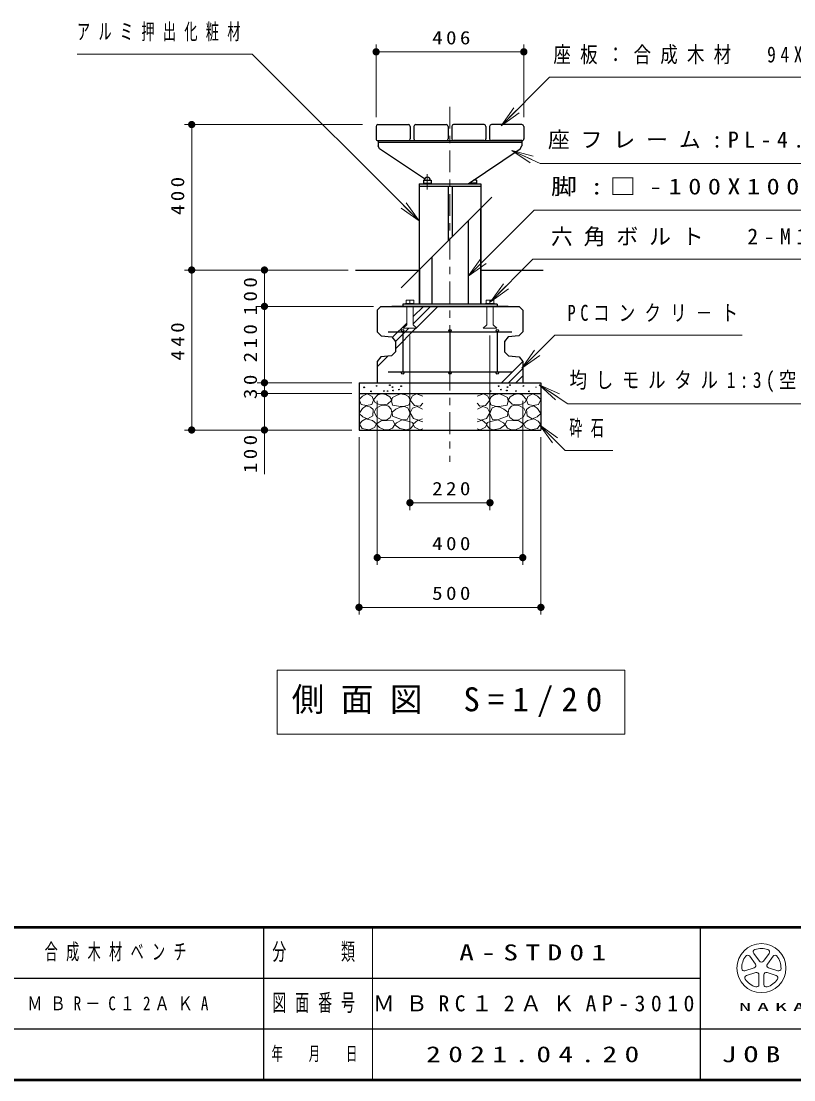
# Model space of a CAD drawing. Units: millimetres on the paper, scale 1:20. Extents: x -365 to 0, y 0 to 257.
# Drawn here: x -163.3 to -57.1, y 0 to 145.6 of the extents above; entities that cross this region are included whole.
import ezdxf

# ---------------------------------------------------------------- set-up
doc = ezdxf.new("R2010")
doc.units = ezdxf.units.MM
doc.linetypes.add('USER2', pattern=[6, 3, -1, 1, -1])
doc.layers.add('LY_1', color=7, linetype='Continuous', lineweight=13)
doc.layers.add('LY_3', color=7, linetype='Continuous', lineweight=13)
doc.styles.add('ＭＳ ゴシック', font='')
doc.styles.get('ＭＳ ゴシック').set_extended_font_data('MS Gothic')

# ---------------------------------------------------------------- blocks, each defined once
blk = doc.blocks.new('filled_dot')
at = {"color": 0, "linetype": 'Continuous', "lineweight": -2, "const_width": 1.25}
blk.add_lwpolyline([(-0.625, 0, 1), (0.625, 0, 1)], format="xyb", close=True, dxfattribs=at)

msp = doc.modelspace()

# ---------------------------------------------------------------- linework, layer by layer
at = {"layer": 'LY_1'}
for p, q in [((-114.525, 132.353), (-114.525, 142.353)), ((-114.525, 141.353), (-94.225, 141.353)), ((-94.225, 132.353), (-94.225, 142.353)), ((-97.344, 131.197), (-95.576, 133.672)), ((-97.344, 131.197), (-95.222, 133.319)), ((-94.869, 132.965), (-97.344, 131.197)), ((-116.375, 131.353), (-140.875, 131.353)), ((-139.875, 111.353), (-139.875, 131.353)), ((-95.87, 127.797), (-93.142, 126.549)), ((-95.87, 127.797), (-92.934, 127.004)), ((-93.35, 126.095), (-95.87, 127.797)), ((-108.625, 118.106), (-111.099, 119.873)), ((-108.625, 118.106), (-110.746, 120.227)), ((-110.392, 120.581), (-108.625, 118.106)), ((-101.875, 110.501), (-100.107, 112.976)), ((-101.875, 110.501), (-99.753, 112.622)), ((-99.4, 112.268), (-101.875, 110.501)), ((-118.375, 111.353), (-140.875, 111.353)), ((-139.875, 89.353), (-139.875, 111.353)), ((-129.875, 106.353), (-129.875, 111.353)), ((-98.803, 106.997), (-97.035, 109.471)), ((-98.803, 106.997), (-96.681, 109.118)), ((-96.328, 108.764), (-98.803, 106.997)), ((-114.875, 106.353), (-130.875, 106.353)), ((-129.875, 95.853), (-129.875, 106.353)), ((-109.425, 103.967), (-107.038, 106.353)), ((-109.425, 104.957), (-108.028, 106.353)), ((-108.99, 103.412), (-106.048, 106.353)), ((-112.308, 102.074), (-110.325, 104.057)), ((-111.875, 100.527), (-109.048, 103.353)), ((-111.875, 101.517), (-110.038, 103.353)), ((-109.875, 102.353), (-109.875, 78.353)), ((-98.875, 102.353), (-98.875, 78.353)), ((-114.375, 98.027), (-112.901, 99.5)), ((-94.51, 97.837), (-92.742, 100.312)), ((-94.51, 97.837), (-92.388, 99.958)), ((-92.035, 99.605), (-94.51, 97.837)), ((-97.315, 95.853), (-94.374, 98.794)), ((-96.325, 95.853), (-94.375, 97.804)), ((-95.335, 95.853), (-94.375, 96.814)), ((-117.875, 95.853), (-130.875, 95.853)), ((-129.875, 94.353), (-129.875, 95.853)), ((-92.118, 95.554), (-89.614, 93.9)), ((-92.118, 95.554), (-89.339, 94.317)), ((-89.89, 93.483), (-92.118, 95.554)), ((-117.875, 94.353), (-130.875, 94.353)), ((-129.875, 83.29), (-129.875, 94.353)), ((-114.375, 93.353), (-114.375, 70.806)), ((-94.375, 93.353), (-94.375, 70.806)), ((-117.875, 89.353), (-140.875, 89.353)), ((-92.056, 90.048), (-89.934, 87.926)), ((-92.056, 90.048), (-89.581, 88.28)), ((-90.288, 87.573), (-92.056, 90.048)), ((-116.875, 88.353), (-116.875, 63.967)), ((-91.875, 88.353), (-91.875, 63.967)), ((-98.875, 79.353), (-109.875, 79.353)), ((-94.375, 71.806), (-114.375, 71.806)), ((-91.875, 64.967), (-116.875, 64.967)), ((-128.131, 56.32), (-128.131, 47.52)), ((-80.331, 56.32), (-128.131, 56.32)), ((-80.331, 47.52), (-80.331, 56.32)), ((-128.131, 47.52), (-80.331, 47.52))]:
    msp.add_line(p, q, dxfattribs=at)
at = {"layer": 'LY_1', "linetype": 'USER2'}
for p, q in [((-104.375, 133.791), (-104.375, 84.978)), ((-107.5, 124.541), (-107.5, 122.425))]:
    msp.add_line(p, q, dxfattribs=at)
at = {"layer": 'LY_1', "lineweight": 25}
for p, q in [((-114.525, 131.103), (-114.525, 129.403)), ((-114.275, 131.353), (-110.075, 131.353)), ((-109.825, 131.103), (-109.825, 129.403)), ((-109.325, 131.103), (-109.325, 129.403)), ((-109.075, 131.353), (-104.875, 131.353)), ((-104.625, 131.103), (-104.625, 129.403)), ((-104.125, 131.103), (-104.125, 129.403)), ((-99.675, 131.353), (-103.875, 131.353)), ((-99.425, 131.103), (-99.425, 129.403)), ((-98.925, 131.103), (-98.925, 129.403)), ((-94.475, 131.353), (-98.675, 131.353)), ((-94.225, 131.103), (-94.225, 129.403)), ((-114.275, 129.153), (-110.075, 129.153)), ((-114.25, 129.153), (-94.375, 129.153)), ((-114.25, 129.153), (-114.25, 128.428)), ((-114.25, 128.928), (-94.5, 128.928)), ((-114.042, 128.038), (-114.25, 128.428)), ((-109.075, 129.153), (-104.875, 129.153)), ((-99.675, 129.153), (-103.875, 129.153)), ((-94.475, 129.153), (-98.675, 129.153)), ((-94.707, 128.038), (-94.5, 128.428)), ((-94.5, 129.153), (-94.5, 128.428)), ((-107.884, 123.884), (-114.042, 128.038)), ((-101.875, 123.203), (-94.707, 128.038)), ((-108.625, 123.203), (-100.125, 123.203)), ((-108.625, 123.203), (-108.625, 106.653)), ((-108.625, 122.903), (-100.125, 122.903)), ((-108.025, 123.703), (-108.025, 123.203)), ((-108.025, 123.703), (-106.975, 123.703)), ((-108.025, 123.303), (-106.975, 123.303)), ((-106.975, 123.703), (-106.975, 123.203)), ((-104.625, 122.903), (-104.625, 115.353)), ((-104.075, 122.903), (-104.075, 115.903)), ((-101.775, 123.271), (-101.775, 123.203)), ((-100.725, 123.303), (-101.726, 123.303)), ((-100.725, 123.703), (-101.133, 123.703)), ((-100.725, 123.703), (-100.725, 123.203)), ((-100.125, 123.203), (-100.125, 106.653)), ((-111.082, 108.896), (-98.621, 121.357)), ((-100.2, 119.778), (-100.2, 106.653)), ((-101.875, 118.103), (-101.875, 106.653)), ((-106.875, 113.103), (-106.875, 106.653)), ((-117.375, 111.353), (-108.625, 111.353)), ((-108.55, 111.428), (-108.55, 106.653)), ((-100.125, 111.353), (-91.559, 111.353)), ((-113.875, 106.353), (-114.375, 105.853)), ((-113.875, 106.353), (-94.875, 106.353)), ((-96.375, 106.353), (-112.375, 106.353)), ((-110.875, 106.653), (-110.875, 106.353)), ((-97.875, 106.653), (-110.875, 106.653)), ((-97.875, 106.653), (-97.875, 106.353)), ((-94.875, 106.353), (-94.375, 105.853)), ((-114.375, 105.853), (-114.375, 102.853)), ((-94.375, 105.853), (-94.375, 102.853)), ((-114.375, 102.853), (-113.819, 102.298)), ((-113.819, 102.298), (-112.372, 102.153)), ((-112.875, 102.853), (-95.875, 102.853)), ((-112.372, 102.153), (-111.875, 101.545)), ((-110.875, 102.853), (-110.875, 97.353)), ((-104.375, 102.853), (-104.375, 97.353)), ((-97.875, 102.853), (-97.875, 97.353)), ((-96.377, 102.153), (-96.875, 101.545)), ((-94.93, 102.298), (-96.377, 102.153)), ((-94.375, 102.853), (-94.93, 102.298)), ((-111.875, 101.545), (-111.875, 100.103)), ((-96.875, 101.545), (-96.875, 100.103)), ((-113.877, 99.403), (-114.375, 98.795)), ((-112.43, 99.548), (-113.877, 99.403)), ((-111.875, 100.103), (-112.43, 99.548)), ((-96.875, 100.103), (-96.319, 99.548)), ((-96.319, 99.548), (-94.872, 99.403)), ((-94.872, 99.403), (-94.375, 98.795)), ((-114.375, 98.795), (-114.375, 95.853)), ((-94.375, 98.795), (-94.375, 95.853)), ((-112.875, 97.353), (-95.875, 97.353)), ((-116.875, 95.853), (-116.875, 89.353)), ((-116.875, 95.853), (-91.875, 95.853)), ((-91.875, 95.853), (-91.875, 89.353)), ((-116.875, 94.353), (-91.875, 94.353)), ((-116.875, 89.353), (-91.875, 89.353))]:
    msp.add_line(p, q, dxfattribs=at)
at = {"layer": 'LY_1', "color": 32}
for p, q in [((-110.475, 106.768), (-110.475, 106.653)), ((-110.475, 106.768), (-109.275, 106.768)), ((-110.4, 107.218), (-110.4, 106.768)), ((-110.4, 107.218), (-109.35, 107.218)), ((-110.325, 106.353), (-110.325, 103.803)), ((-109.875, 107.218), (-109.875, 106.768)), ((-109.425, 106.353), (-109.425, 103.803)), ((-109.35, 107.218), (-109.35, 106.768)), ((-109.275, 106.768), (-109.275, 106.653)), ((-99.475, 106.768), (-99.475, 106.653)), ((-99.475, 106.768), (-98.275, 106.768)), ((-99.4, 107.218), (-99.4, 106.768)), ((-99.4, 107.218), (-98.35, 107.218)), ((-99.325, 106.353), (-99.325, 103.803)), ((-98.875, 107.218), (-98.875, 106.768)), ((-98.425, 106.353), (-98.425, 103.803)), ((-98.35, 107.218), (-98.35, 106.768)), ((-98.275, 106.768), (-98.275, 106.653)), ((-110.325, 103.803), (-110.825, 103.353)), ((-108.925, 103.353), (-109.425, 103.803)), ((-99.325, 103.803), (-99.825, 103.353)), ((-97.925, 103.353), (-98.425, 103.803)), ((-108.925, 103.353), (-110.825, 103.353)), ((-97.925, 103.353), (-99.825, 103.353))]:
    msp.add_line(p, q, dxfattribs=at)
at = {"layer": 'LY_1'}
for points in [[(-108.625, 118.106), (-131.548, 141.029), (-155.638, 141.029)], [(-97.344, 131.197), (-90.678, 137.863), (-51.154, 137.863)], [(-95.87, 127.797), (-91.99, 126.022), (-39.912, 126.022)], [(-101.875, 110.501), (-92.801, 119.574), (-18.499, 119.574)], [(-98.803, 106.997), (-92.963, 112.836), (-33.499, 112.836)], [(-94.51, 97.837), (-89.947, 102.399), (-64.22, 102.399)], [(-92.118, 95.554), (-88.173, 92.948), (-45.935, 92.948)], [(-108.125, 94.018), (-108.98, 94.335), (-109.519, 94.066), (-109.836, 93.464), (-109.249, 92.703), (-108.473, 92.64), (-108.125, 93.036)], [(-100.625, 94.018), (-99.769, 94.335), (-99.231, 94.066), (-98.914, 93.464), (-99.5, 92.703), (-100.276, 92.64), (-100.625, 93.036)], [(-108.14, 92.212), (-108.901, 92.608), (-109.535, 92.355), (-109.836, 91.705), (-109.392, 90.929), (-108.632, 90.691), (-108.14, 90.897)], [(-100.609, 92.212), (-99.848, 92.608), (-99.215, 92.355), (-98.914, 91.705), (-99.357, 90.929), (-100.118, 90.691), (-100.609, 90.897)], [(-108.125, 90.485), (-108.79, 90.691), (-109.439, 90.137), (-109.265, 89.741), (-108.536, 89.376), (-108.125, 89.535)], [(-100.625, 90.485), (-99.959, 90.691), (-99.31, 90.137), (-99.484, 89.741), (-100.213, 89.376), (-100.625, 89.535)], [(-92.056, 90.048), (-88.545, 86.537), (-81.979, 86.537)]]:
    msp.add_lwpolyline(points, dxfattribs=at)
for points in [[(-115.752, 94.323), (-116.386, 94.022), (-116.861, 93.547), (-116.56, 92.85), (-115.831, 92.707), (-115.134, 92.866), (-114.881, 93.452), (-115.071, 93.959)], [(-113.781, 94.328), (-114.308, 94.193), (-114.889, 93.557), (-114.659, 93.138), (-114.202, 92.901), (-113.686, 92.828), (-112.943, 92.895), (-112.375, 93.436), (-112.659, 93.936), (-113.193, 94.246)], [(-111.19, 94.338), (-111.727, 94.114), (-112.273, 93.846), (-112.389, 93.345), (-112.255, 92.781), (-111.432, 92.62), (-110.707, 92.575), (-109.982, 92.834), (-109.83, 93.443), (-110.062, 93.953), (-110.465, 94.177)], [(-97.559, 94.338), (-97.022, 94.114), (-96.476, 93.846), (-96.36, 93.345), (-96.494, 92.781), (-97.318, 92.62), (-98.043, 92.575), (-98.768, 92.834), (-98.92, 93.443), (-98.687, 93.953), (-98.284, 94.177)], [(-94.968, 94.328), (-94.441, 94.193), (-93.86, 93.557), (-94.09, 93.138), (-94.547, 92.901), (-95.063, 92.828), (-95.806, 92.895), (-96.374, 93.436), (-96.09, 93.936), (-95.557, 94.246)], [(-92.997, 94.323), (-92.363, 94.022), (-91.888, 93.547), (-92.189, 92.85), (-92.918, 92.707), (-93.615, 92.866), (-93.868, 93.452), (-93.678, 93.959)], [(-115.879, 92.676), (-116.418, 92.327), (-116.861, 91.646), (-116.354, 91.186), (-115.689, 90.87), (-114.992, 91.313), (-114.912, 92.153), (-115.32, 92.515)], [(-114.416, 91.111), (-113.795, 90.766), (-113.119, 90.719), (-112.605, 91.081), (-112.362, 91.679), (-112.474, 92.216), (-112.821, 92.625), (-113.287, 92.789), (-113.821, 92.733), (-114.511, 92.364), (-114.808, 91.787)], [(-111.24, 92.507), (-111.794, 92.21), (-112.321, 91.791), (-112.267, 91.237), (-111.524, 90.967), (-110.889, 90.75), (-110.24, 90.777), (-109.835, 91.642), (-110.186, 92.399), (-110.69, 92.564)], [(-97.509, 92.507), (-96.955, 92.21), (-96.428, 91.791), (-96.482, 91.237), (-97.225, 90.967), (-97.86, 90.75), (-98.509, 90.777), (-98.915, 91.642), (-98.563, 92.399), (-98.06, 92.564)], [(-94.333, 91.111), (-94.955, 90.766), (-95.631, 90.719), (-96.144, 91.081), (-96.387, 91.679), (-96.276, 92.216), (-95.928, 92.625), (-95.462, 92.789), (-94.928, 92.733), (-94.238, 92.364), (-93.941, 91.787)], [(-92.87, 92.676), (-92.332, 92.327), (-91.888, 91.646), (-92.395, 91.186), (-93.06, 90.87), (-93.758, 91.313), (-93.837, 92.153), (-93.429, 92.515)], [(-115.92, 90.879), (-116.489, 90.56), (-116.826, 90.137), (-116.423, 89.571), (-115.48, 89.368), (-114.764, 89.687), (-114.491, 90.192), (-115.03, 90.648)], [(-113.065, 90.672), (-113.849, 90.631), (-114.511, 90.158), (-114.078, 89.699), (-113.389, 89.388), (-112.824, 89.38), (-112.281, 89.604), (-111.943, 90.131), (-112.2, 90.618)], [(-110.949, 90.763), (-111.72, 90.344), (-111.963, 90.047), (-111.274, 89.561), (-110.328, 89.371), (-109.798, 89.555), (-109.449, 89.98), (-109.476, 90.398), (-110.341, 90.628)], [(-97.8, 90.763), (-97.03, 90.344), (-96.786, 90.047), (-97.476, 89.561), (-98.422, 89.371), (-98.951, 89.555), (-99.3, 89.98), (-99.273, 90.398), (-98.408, 90.628)], [(-95.685, 90.672), (-94.901, 90.631), (-94.239, 90.158), (-94.671, 89.699), (-95.36, 89.388), (-95.925, 89.38), (-96.468, 89.604), (-96.806, 90.131), (-96.55, 90.618)], [(-92.829, 90.879), (-92.261, 90.56), (-91.923, 90.137), (-92.326, 89.571), (-93.269, 89.368), (-93.985, 89.687), (-94.258, 90.192), (-93.719, 90.648)]]:
    msp.add_lwpolyline(points, close=True, dxfattribs=at)
at = {"layer": 'LY_1', "lineweight": 25}
for centre, radius in [((-110.875, 103.003), 0.15), ((-104.375, 103.003), 0.15), ((-97.875, 103.003), 0.15), ((-110.875, 97.203), 0.15), ((-104.375, 97.203), 0.15), ((-97.875, 97.203), 0.15), ((-116.17, 95.218), 0.05), ((-115.236, 94.673), 0.05), ((-114.458, 95.412), 0.05), ((-113.446, 94.712), 0.05), ((-112.943, 94.712), 0.05), ((-112.628, 95.529), 0.05), ((-112.281, 95.257), 0.05), ((-112.2, 94.79), 0.05), ((-111.386, 94.907), 0.05), ((-111.072, 95.374), 0.05), ((-98.806, 94.712), 0.05), ((-97.678, 95.374), 0.05), ((-97.363, 94.907), 0.05), ((-96.549, 94.79), 0.05), ((-96.468, 95.257), 0.05), ((-96.121, 95.529), 0.05), ((-95.303, 94.712), 0.05), ((-94.291, 95.412), 0.05), ((-93.513, 94.673), 0.05)]:
    msp.add_circle(centre, radius, dxfattribs=at)
for centre, radius, start, end in [((-114.275, 131.103), 0.25, 90, 180), ((-110.075, 131.103), 0.25, 0, 90), ((-109.075, 131.103), 0.25, 90, 180), ((-104.875, 131.103), 0.25, 0, 90), ((-103.875, 131.103), 0.25, 90, 180), ((-99.675, 131.103), 0.25, 360, 90), ((-98.675, 131.103), 0.25, 90, 180), ((-94.475, 131.103), 0.25, 360, 90), ((-114.275, 129.403), 0.25, 179.99999, 270), ((-110.075, 129.403), 0.25, 270, 0), ((-109.075, 129.403), 0.25, 179.99999, 270), ((-104.875, 129.403), 0.25, 270, 0), ((-103.875, 129.403), 0.25, 180, 270), ((-99.675, 129.403), 0.25, 270, 0.00001), ((-98.675, 129.403), 0.25, 180, 270), ((-94.475, 129.403), 0.25, 270, 0.00001), ((-107.5, 123.703), 0.425, 359.99999, 179.99999), ((-101.25, 123.703), 0.425, 0.00001, 25.20722), ((-92.579, 95.218), 0.05, 0, 102.06544)]:
    msp.add_arc(centre, radius, start, end, dxfattribs=at)
at = {"layer": 'LY_3', "lineweight": 50}
for p, q in [((-365, 21), (0, 21)), ((-365, 0), (0, 0))]:
    msp.add_line(p, q, dxfattribs=at)
at = {"layer": 'LY_3', "color": 211, "lineweight": 25}
for p, q in [((-130, 21), (-130, 0)), ((-70, 21), (-70, 0)), ((-182.5, 14), (-70, 14)), ((-237.5, 7), (0, 7))]:
    msp.add_line(p, q, dxfattribs=at)
at = {"layer": 'LY_3'}
for p, q in [((-115, 21), (-115, 0)), ((-62.39, 15.917), (-63.175, 16.997)), ((-62.629, 17.393), (-61.844, 16.313)), ((-61.298, 16.313), (-60.513, 17.393)), ((-59.967, 16.997), (-60.752, 15.917)), ((-63.828, 14.985), (-62.559, 15.397)), ((-62.35, 14.755), (-63.62, 14.343)), ((-59.522, 14.343), (-60.792, 14.755)), ((-60.583, 15.397), (-59.313, 14.985)), ((-61.908, 13.099), (-61.908, 14.434)), ((-61.233, 14.434), (-61.233, 13.099))]:
    msp.add_line(p, q, dxfattribs=at)
msp.add_circle((-61.571, 15.363), 3.375, dxfattribs=at)
for centre, radius, start, end in [((-62.356, 17.592), 0.338, 109.39847, 215.99997), ((-61.571, 15.363), 2.7, 70.60155, 109.39847), ((-60.786, 17.592), 0.338, 324, 70.60155), ((-61.571, 15.363), 2.7, 142.60154, 181.39846), ((-63.448, 16.798), 0.338, 35.99999, 142.60154), ((-61.571, 16.512), 0.338, 215.99998, 324), ((-59.694, 16.798), 0.338, 37.39846, 143.99995), ((-61.571, 15.363), 2.7, 358.60155, 37.39847), ((-63.933, 15.306), 0.338, 181.39848, 287.99997), ((-62.663, 15.718), 0.338, 287.99998, 35.99999), ((-62.246, 14.434), 0.338, 359.99997, 107.99999), ((-60.896, 14.434), 0.338, 71.99997, 179.99999), ((-60.479, 15.718), 0.338, 143.99996, 251.99999), ((-59.209, 15.306), 0.338, 252.00001, 358.60156), ((-63.516, 14.022), 0.338, 107.99999, 214.60154), ((-61.571, 15.363), 2.7, 214.60156, 253.39848), ((-61.571, 15.363), 2.7, 286.60155, 325.39847), ((-59.626, 14.022), 0.338, 325.39847, 71.99996), ((-62.246, 13.099), 0.338, 253.39847, 359.99997), ((-60.896, 13.099), 0.338, 179.99999, 286.60154)]:
    msp.add_arc(centre, radius, start, end, dxfattribs=at)

# ---------------------------------------------------------------- block references
at = {"layer": 'LY_1', "xscale": 0.4, "yscale": 0.4}
for p in [(-114.525, 141.353), (-109.875, 79.353), (-114.375, 71.806), (-116.875, 64.967)]:
    msp.add_blockref('filled_dot', p, dxfattribs=at)
for p, rotation in [((-94.225, 141.353), 180), ((-139.875, 131.353), 270), ((-139.875, 111.353), 270), ((-129.875, 111.353), 270), ((-129.875, 106.353), 90), ((-129.875, 106.353), 270), ((-129.875, 95.853), 90), ((-129.875, 95.853), 270), ((-129.875, 94.353), 270), ((-139.875, 89.353), 90), ((-129.875, 89.353), 90), ((-98.875, 79.353), 180), ((-94.375, 71.806), 180), ((-91.875, 64.967), 180)]:
    msp.add_blockref('filled_dot', p, dxfattribs=dict(at, rotation=rotation))

# ---------------------------------------------------------------- texts
at = {"layer": 'LY_1', "style": 'ＭＳ ゴシック'}
for s, insert, char_height, attachment_point in [('\\T1.64;\\W0.6;アルミ押出化粧材', (-155.638, 144.029), 2.199, 4), ('\\T1.33;\\W1.15;406', (-103.959, 142.353), 1.833, 8), ('\\T1.53;\\W0.8;座板：合成木材\u300094X44', (-90.154, 140.863), 2.199, 4), ('\\T1.5;座フレーム:PL-4.5/PL-6', (-90.912, 129.022), 2.199, 4), ('\\T1.5;\\W1.2;脚:□-100X100X3.2/PL-6X75ｗ', (-90.499, 122.574), 2.199, 4), ('\\T1.5;六角ボルト\u30002-M12X25L\\~SUS', (-90.499, 115.836), 2.199, 4), ('\\T1.57;\\W0.75;PCコンクリ－ト', (-88.22, 105.399), 2.199, 4), ('\\T1.5;\\W0.8;均しモルタル1:3(空練り)', (-87.935, 95.948), 2.199, 4), ('\\T1.64;\\W0.6;砕石', (-87.979, 89.537), 2.199, 4), ('\\T1.33;\\W1.15;220', (-103.959, 80.353), 1.833, 8), ('\\T1.33;\\W1.15;400', (-103.958, 72.806), 1.833, 8), ('\\T1.33;\\W1.15;500', (-103.958, 65.967), 1.833, 8), ('\\T1.5;側面図\\~S=1/20', (-104.231, 51.92), 3.299, 5), ('\\T1.64;\\W0.6;合成木材ベンチ', (-149.75, 17.5), 2.199, 5), ('\\T1.5;\\W1.35;A-STD01', (-92.5, 17.5), 2.199, 5), ('\\T1.5;ＭＢRC１2ＡＫAP-3010', (-92.5, 10.5), 2.199, 5), ('\\T1.53;\\W0.8;ＭＢR－C１2ＡＫA', (-149.75, 10.5), 1.906, 5), ('\\T1.5;\\W1.35;2021.04.20', (-92.5, 3.5), 2.199, 5)]:
    msp.add_mtext(s, dxfattribs=dict(at, insert=insert, char_height=char_height, attachment_point=attachment_point))
at = {"layer": 'LY_1', "char_height": 1.833, "attachment_point": 8, "rotation": 90, "style": 'ＭＳ ゴシック'}
for s, insert in [('\\T1.33;\\W1.15;400', (-140.875, 121.77)), ('\\T1.33;\\W1.15;100', (-130.875, 107.976)), ('\\T1.33;\\W1.15;440', (-140.875, 101.768)), ('\\T1.33;\\W1.15;210', (-130.875, 101.524)), ('\\T1.34;\\W1.15;30', (-130.875, 95.531)), ('\\T1.33;\\W1.15;100', (-130.875, 86.29))]:
    msp.add_mtext(s, dxfattribs=dict(at, insert=insert))
at = {"layer": 'LY_3', "color": 4, "attachment_point": 5, "style": 'ＭＳ ゴシック'}
for s, insert, char_height in [('\\T1.64;\\W0.6;分\u3000\u3000類', (-122.5, 17.5), 2.346), ('\\T1.64;\\W0.6;図面番号', (-122.5, 10.5), 2.346), ('\\T1.5;\\W2.2;NAKAMURA\\~MFG.CORPORATION', (-35, 10), 1.1), ('\\T1.64;\\W0.6;年\u3000月\u3000日', (-122.5, 3.5), 1.906), ('\\T1.5;\\W1.35;JOB', (-62.5, 3.5), 2.199)]:
    msp.add_mtext(s, dxfattribs=dict(at, insert=insert, char_height=char_height))

doc.saveas('drawing.dxf')
